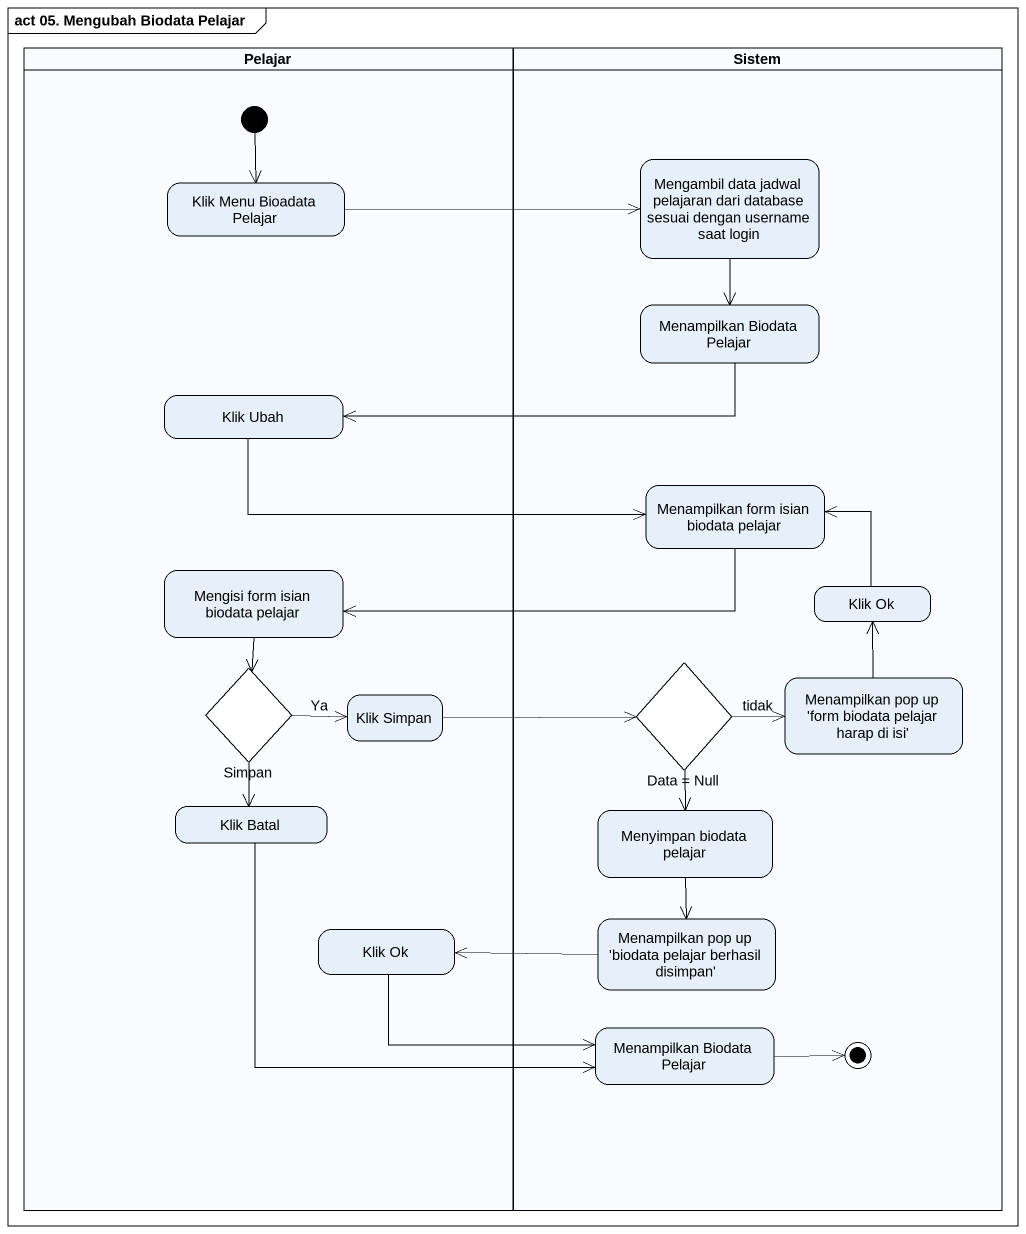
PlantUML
@startuml
mainframe act 05. Mengubah Biodata Pelajar
hide empty description
state Pelajar <<partition>> {
  state "Klik Menu Bioadata Pelajar" as Klik_Menu_Bioadata_Pelajar
  state "Klik Ubah" as Klik_Ubah
  state "Mengisi form isian biodata pelajar" as Mengisi_form_isian_biodata
  state Simpan <<choice>>
  state "Klik Simpan" as Klik_Simpan
  state "Klik Batal" as Klik_Batal
  state "Klik Ok" as Klik_Ok_2
  [*] --> Klik_Menu_Bioadata_Pelajar
}
state Sistem <<partition>> {
  state "Mengambil data jadwal pelajaran dari database sesuai dengan username saat login" as Mengambil_data_jadwal
  state "Menampilkan Biodata Pelajar" as Menampilkan_Biodata_Pelajar
  state "Menampilkan form isian biodata pelajar" as Menampilkan_form_isian
  state "Klik Ok" as Klik_Ok
  state "Data = Null" as Data_Null <<choice>>
  state "Menampilkan pop up 'form biodata pelajar harap di isi'" as Menampilkan_pop_up_form
  state "Menyimpan biodata pelajar" as Menyimpan_biodata_pelajar
  state "Menampilkan pop up 'biodata pelajar berhasil disimpan'" as Menampilkan_pop_up_biodata
  state "Menampilkan Biodata Pelajar" as Menampilkan_Biodata_Pelajar_2
  Menampilkan_Biodata_Pelajar_2 -right-> [*]
}
Mengambil_data_jadwal --> Menampilkan_Biodata_Pelajar
Klik_Menu_Bioadata_Pelajar -right-> Mengambil_data_jadwal
Menampilkan_Biodata_Pelajar -left-> Klik_Ubah
Klik_Ubah -right-> Menampilkan_form_isian
Menampilkan_form_isian -left-> Mengisi_form_isian_biodata
Mengisi_form_isian_biodata --> Simpan
Klik_Ok -up-> Menampilkan_form_isian
Simpan -right-> Klik_Simpan : Ya
Simpan --> Klik_Batal
Klik_Simpan -right-> Data_Null
Data_Null -right-> Menampilkan_pop_up_form : tidak
Data_Null --> Menyimpan_biodata_pelajar
Menampilkan_pop_up_form -up-> Klik_Ok
Klik_Batal -right-> Menampilkan_Biodata_Pelajar_2
Menyimpan_biodata_pelajar --> Menampilkan_pop_up_biodata
Klik_Ok_2 -right-> Menampilkan_Biodata_Pelajar_2
Menampilkan_pop_up_biodata -left-> Klik_Ok_2
@enduml
